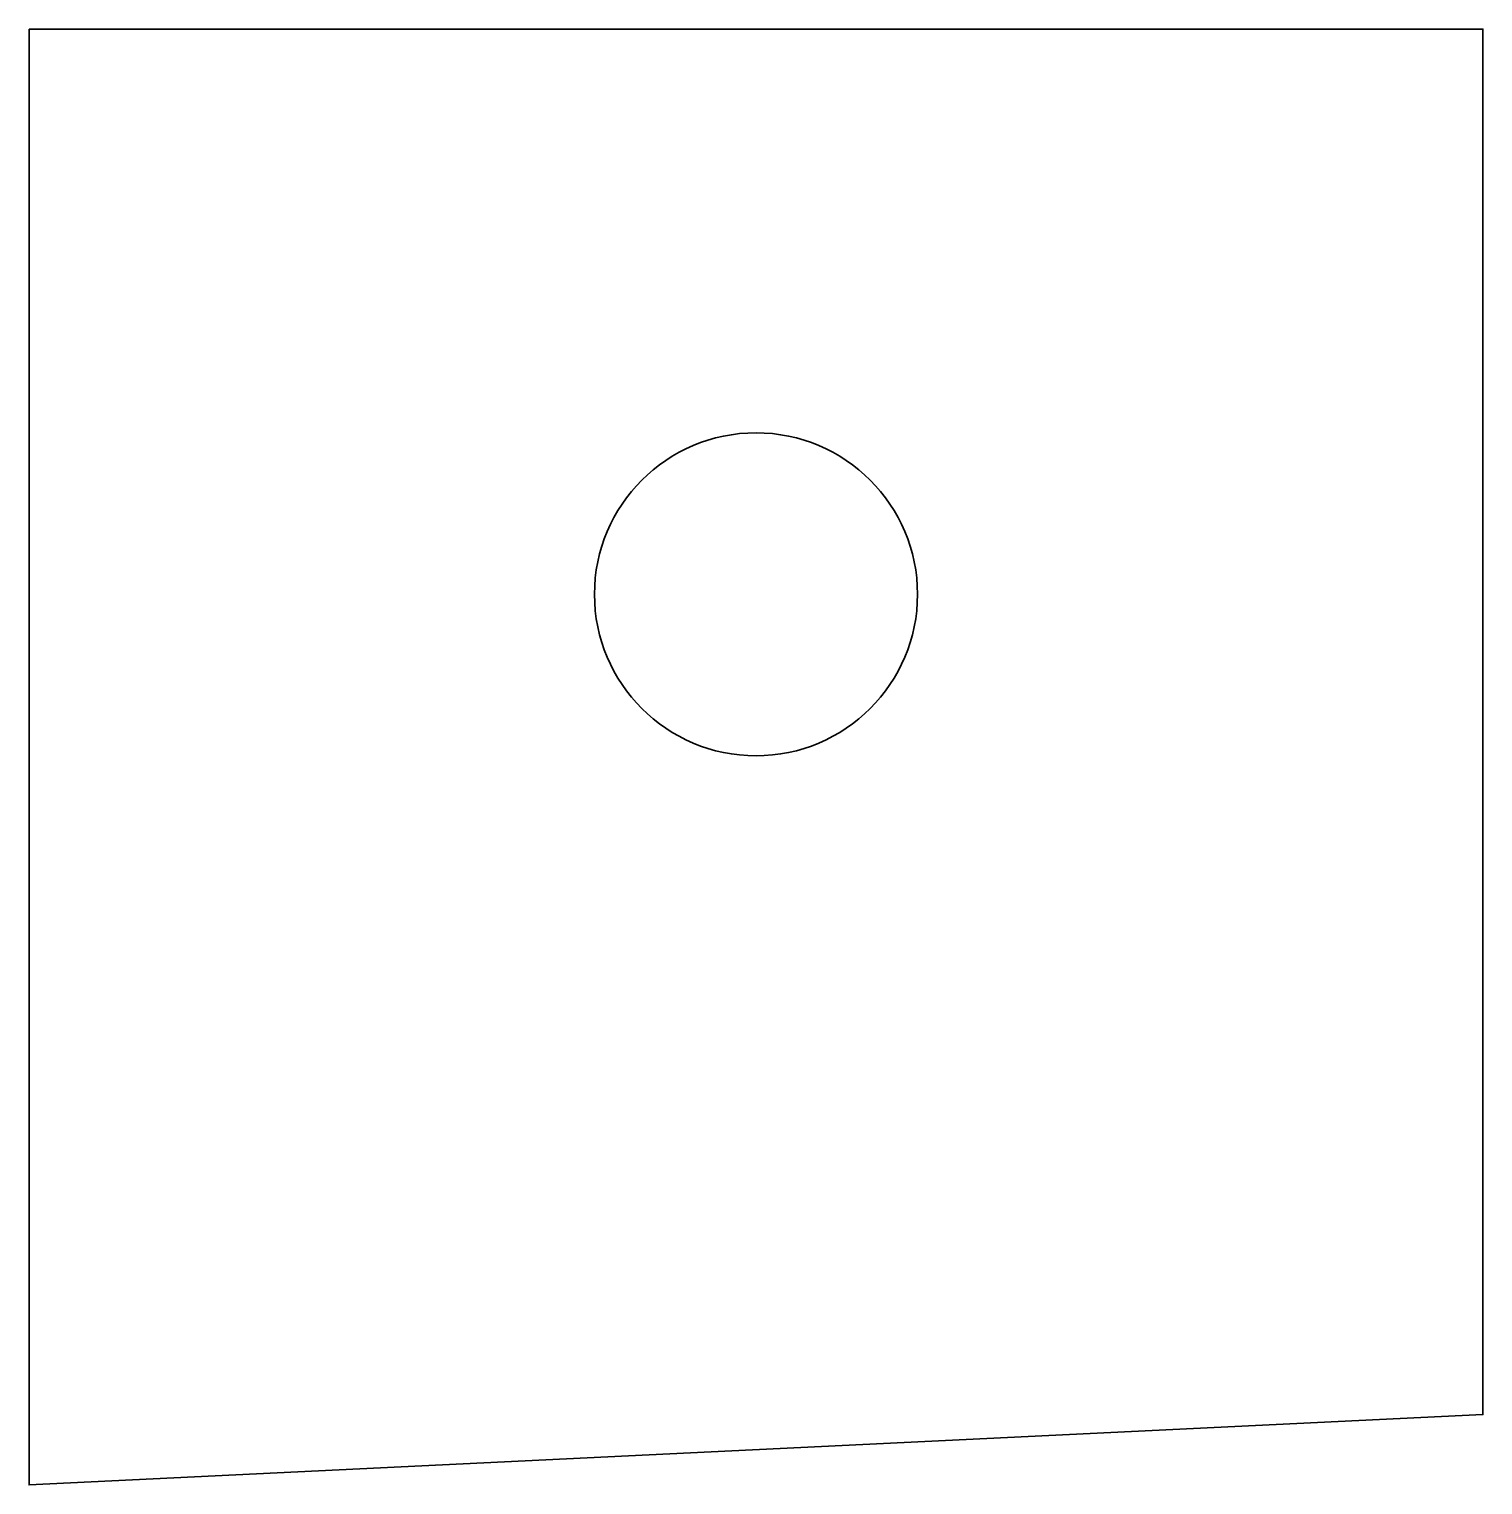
# Model space of a CAD drawing. Header units: inches. Extents: x 0 to 90, y 0 to 90.1.
import ezdxf

# ---------------------------------------------------------------- set-up
doc = ezdxf.new("R2010")
doc.units = ezdxf.units.IN
doc.header["$MEASUREMENT"] = 0
doc.layers.add('A_Secciones', color=7, linetype='Continuous')
doc.layers.add('STORA', color=7, linetype='Continuous', lineweight=40)

msp = doc.modelspace()

# ---------------------------------------------------------------- linework, layer by layer
at = {"layer": 'A_Secciones', "lineweight": 30}
msp.add_lwpolyline([(0, 90.148), (0, 0), (90, 4.358), (90, 90.148)], close=True, dxfattribs=at)
at = {"layer": 'STORA', "lineweight": 30}
msp.add_circle((45, 55.148), 10, dxfattribs=at)

doc.saveas('drawing.dxf')
